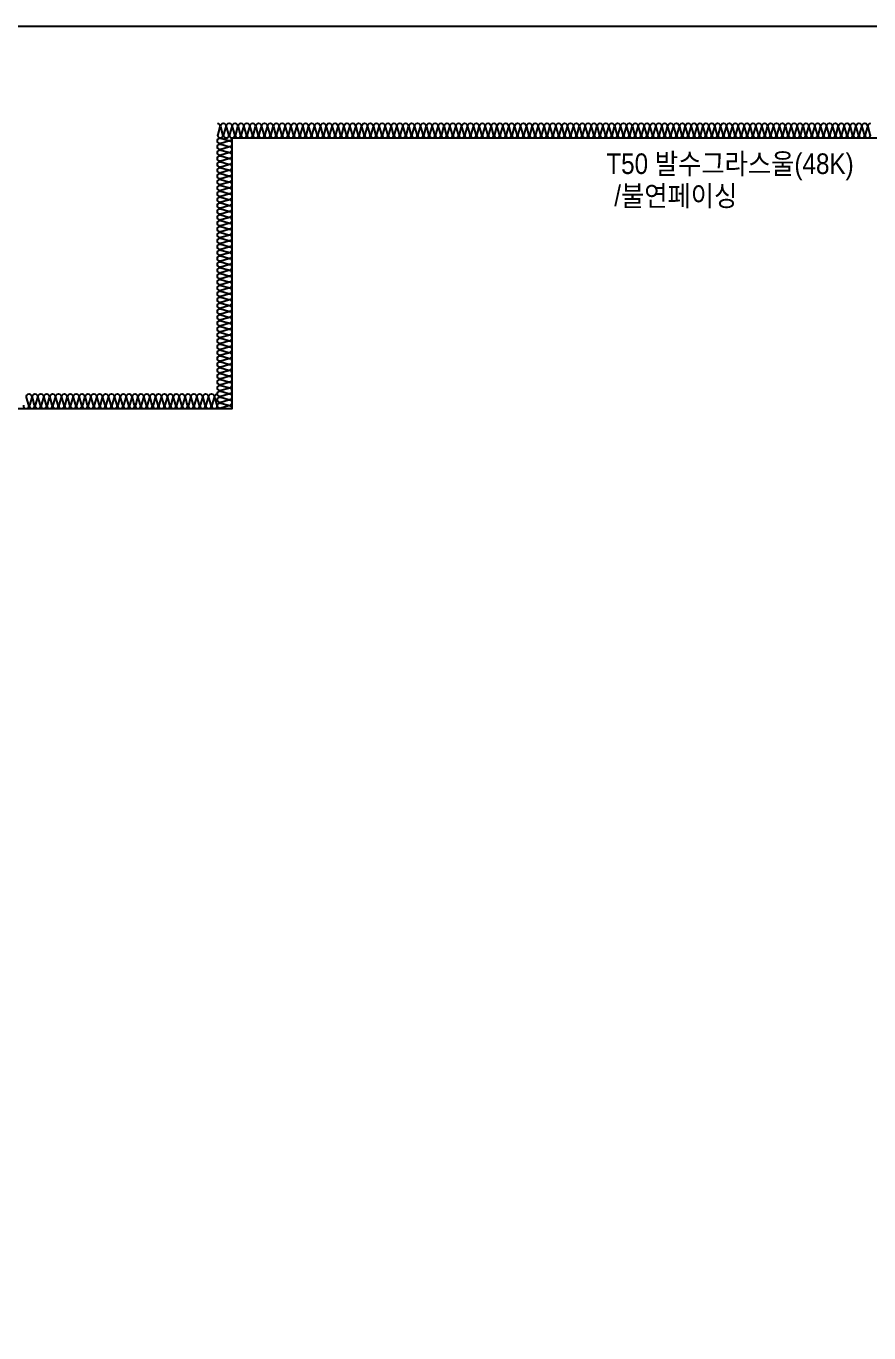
# Model space of a CAD drawing. Header units: millimetres. Extents: x 19868 to 801382, y -4805 to 85279.
# Drawn here: x 359638 to 362502, y 39237 to 43679 of the extents above; entities that cross this region are included whole.
import ezdxf
from ezdxf.enums import TextEntityAlignment as Align

# ---------------------------------------------------------------- set-up
doc = ezdxf.new("R2010")
doc.units = ezdxf.units.MM
doc.header["$LTSCALE"] = 250
doc.layers.add('A-FIN', color=6, linetype='Continuous')
doc.layers.add('ISL', color=251, linetype='Continuous')
doc.layers.add('NOPLOT-단열', color=225, linetype='Continuous', plot=False)
doc.styles.add('Gdim', font='')
doc.styles.get('Gdim').set_extended_font_data('Dotum')

msp = doc.modelspace()

# ---------------------------------------------------------------- linework, layer by layer
at = {"layer": 'A-FIN'}
msp.add_line((337688.2, 43678.9), (365488.2, 43678.9), dxfattribs=at)
at = {"layer": 'ISL'}
for points in [[(360288.2, 43348.9, -0.509267), (360297, 43336.8), (360289.4, 43311.1, 1.372593), (360307, 43311.1), (360299.4, 43336.8, -0.509267), (360308.2, 43348.9, -0.509267), (360317, 43336.8), (360309.4, 43311.1, 1.372593), (360327, 43311.1), (360319.4, 43336.8, -0.509267), (360328.2, 43348.9, -0.509267), (360337, 43336.8), (360329.4, 43311.1, 1.372593), (360347, 43311.1), (360339.4, 43336.8, -0.509267), (360348.2, 43348.9, -0.509267), (360357, 43336.8), (360349.4, 43311.1, 1.372593), (360367, 43311.1), (360359.4, 43336.8, -0.509267), (360368.2, 43348.9, -0.509267), (360377, 43336.8), (360369.4, 43311.1, 1.372593), (360387, 43311.1), (360379.4, 43336.8, -0.509267), (360388.2, 43348.9, -0.509267), (360397, 43336.8), (360389.4, 43311.1, 1.372593), (360407, 43311.1), (360399.4, 43336.8, -0.509267), (360408.2, 43348.9, -0.509267), (360417, 43336.8), (360409.4, 43311.1, 1.372593), (360427, 43311.1), (360419.4, 43336.8, -0.509267), (360428.2, 43348.9, -0.509267), (360437, 43336.8), (360429.4, 43311.1, 1.372593), (360447, 43311.1), (360439.4, 43336.8, -0.509267), (360448.2, 43348.9, -0.509267), (360457, 43336.8), (360449.4, 43311.1, 1.372593), (360467, 43311.1), (360459.4, 43336.8, -0.509267), (360468.2, 43348.9, -0.509267), (360477, 43336.8), (360469.4, 43311.1, 1.372593), (360487, 43311.1), (360479.4, 43336.8, -0.509267), (360488.2, 43348.9, -0.509267), (360497, 43336.8), (360489.4, 43311.1, 1.372593), (360507, 43311.1), (360499.4, 43336.8, -0.509267), (360508.2, 43348.9, -0.509267), (360517, 43336.8), (360509.4, 43311.1, 1.372593), (360527, 43311.1), (360519.4, 43336.8, -0.509267), (360528.2, 43348.9, -0.509267), (360537, 43336.8), (360529.4, 43311.1, 1.372593), (360547, 43311.1), (360539.4, 43336.8, -0.509267), (360548.2, 43348.9, -0.509267), (360557, 43336.8), (360549.4, 43311.1, 1.372593), (360567, 43311.1), (360559.4, 43336.8, -0.509267), (360568.2, 43348.9, -0.509267), (360577, 43336.8), (360569.4, 43311.1, 1.372593), (360587, 43311.1), (360579.4, 43336.8, -0.509267), (360588.2, 43348.9, -0.509267), (360597, 43336.8), (360589.4, 43311.1, 1.372593), (360607, 43311.1), (360599.4, 43336.8, -0.509267), (360608.2, 43348.9, -0.509267), (360617, 43336.8), (360609.4, 43311.1, 1.372593), (360627, 43311.1), (360619.4, 43336.8, -0.509267), (360628.2, 43348.9, -0.509267), (360637, 43336.8), (360629.4, 43311.1, 1.372593), (360647, 43311.1), (360639.4, 43336.8, -0.509267), (360648.2, 43348.9, -0.509267), (360657, 43336.8), (360649.4, 43311.1, 1.372593), (360667, 43311.1), (360659.4, 43336.8, -0.509267), (360668.2, 43348.9, -0.509267), (360677, 43336.8), (360669.4, 43311.1, 1.372593), (360687, 43311.1), (360679.4, 43336.8, -0.509267), (360688.2, 43348.9, -0.509267), (360697, 43336.8), (360689.4, 43311.1, 1.372593), (360707, 43311.1), (360699.4, 43336.8, -0.509267), (360708.2, 43348.9, -0.509267), (360717, 43336.8), (360709.4, 43311.1, 1.372593), (360727, 43311.1), (360719.4, 43336.8, -0.509267), (360728.2, 43348.9, -0.509267), (360737, 43336.8), (360729.4, 43311.1, 1.372593), (360747, 43311.1), (360739.4, 43336.8, -0.509267), (360748.2, 43348.9, -0.509267), (360757, 43336.8), (360749.4, 43311.1, 1.372593), (360767, 43311.1), (360759.4, 43336.8, -0.509267), (360768.2, 43348.9, -0.509267), (360777, 43336.8), (360769.4, 43311.1, 1.372593), (360787, 43311.1), (360779.4, 43336.8, -0.509267), (360788.2, 43348.9, -0.509267), (360797, 43336.8), (360789.4, 43311.1, 1.372593), (360807, 43311.1), (360799.4, 43336.8, -0.509267), (360808.2, 43348.9, -0.509267), (360817, 43336.8), (360809.4, 43311.1, 1.372593), (360827, 43311.1), (360819.4, 43336.8, -0.509267), (360828.2, 43348.9, -0.509267), (360837, 43336.8), (360829.4, 43311.1, 1.372593), (360847, 43311.1), (360839.4, 43336.8, -0.509267), (360848.2, 43348.9, -0.509267), (360857, 43336.8), (360849.4, 43311.1, 1.372593), (360867, 43311.1), (360859.4, 43336.8, -0.509267), (360868.2, 43348.9, -0.509267), (360877, 43336.8), (360869.4, 43311.1, 1.372593), (360887, 43311.1), (360879.4, 43336.8, -0.509267), (360888.2, 43348.9, -0.509267), (360897, 43336.8), (360889.4, 43311.1, 1.372593), (360907, 43311.1), (360899.4, 43336.8, -0.509267), (360908.2, 43348.9, -0.509267), (360917, 43336.8), (360909.4, 43311.1, 1.372593), (360927, 43311.1), (360919.4, 43336.8, -0.509267), (360928.2, 43348.9, -0.509267), (360937, 43336.8), (360929.4, 43311.1, 1.372593), (360947, 43311.1), (360939.4, 43336.8, -0.509267), (360948.2, 43348.9, -0.509267), (360957, 43336.8), (360949.4, 43311.1, 1.372593), (360967, 43311.1), (360959.4, 43336.8, -0.509267), (360968.2, 43348.9, -0.509267), (360977, 43336.8), (360969.4, 43311.1, 1.372593), (360987, 43311.1), (360979.4, 43336.8, -0.509267), (360988.2, 43348.9, -0.509267), (360997, 43336.8), (360989.4, 43311.1, 1.372593), (361007, 43311.1), (360999.4, 43336.8, -0.509267), (361008.2, 43348.9, -0.509267), (361017, 43336.8), (361009.4, 43311.1, 1.372593), (361027, 43311.1), (361019.4, 43336.8, -0.509267), (361028.2, 43348.9, -0.509267), (361037, 43336.8), (361029.4, 43311.1, 1.372593), (361047, 43311.1), (361039.4, 43336.8, -0.509267), (361048.2, 43348.9, -0.509267), (361057, 43336.8), (361049.4, 43311.1, 1.372593), (361067, 43311.1), (361059.4, 43336.8, -0.509267), (361068.2, 43348.9, -0.509267), (361077, 43336.8), (361069.4, 43311.1, 1.372593), (361087, 43311.1), (361079.4, 43336.8, -0.509267), (361088.2, 43348.9, -0.509267), (361097, 43336.8), (361089.4, 43311.1, 1.372593), (361107, 43311.1), (361099.4, 43336.8, -0.509267), (361108.2, 43348.9, -0.509267), (361117, 43336.8), (361109.4, 43311.1, 1.372593), (361127, 43311.1), (361119.4, 43336.8, -0.509267), (361128.2, 43348.9, -0.509267), (361137, 43336.8), (361129.4, 43311.1, 1.372593), (361147, 43311.1), (361139.4, 43336.8, -0.509267), (361148.2, 43348.9, -0.509267), (361157, 43336.8), (361149.4, 43311.1, 1.372593), (361167, 43311.1), (361159.4, 43336.8, -0.509267), (361168.2, 43348.9, -0.509267), (361177, 43336.8), (361169.4, 43311.1, 1.372593), (361187, 43311.1), (361179.4, 43336.8, -0.509267), (361188.2, 43348.9, -0.509267), (361197, 43336.8), (361189.4, 43311.1, 1.372593), (361207, 43311.1), (361199.4, 43336.8, -0.509267), (361208.2, 43348.9, -0.509267), (361217, 43336.8), (361209.4, 43311.1, 1.372593), (361227, 43311.1), (361219.4, 43336.8, -0.509267), (361228.2, 43348.9, -0.509267), (361237, 43336.8), (361229.4, 43311.1, 1.372593), (361247, 43311.1), (361239.4, 43336.8, -0.509267), (361248.2, 43348.9, -0.509267), (361257, 43336.8), (361249.4, 43311.1, 1.372593), (361267, 43311.1), (361259.4, 43336.8, -0.509267), (361268.2, 43348.9, -0.509267), (361277, 43336.8), (361269.4, 43311.1, 1.372593), (361287, 43311.1), (361279.4, 43336.8, -0.509267), (361288.2, 43348.9, -0.509267), (361297, 43336.8), (361289.4, 43311.1, 1.372593), (361307, 43311.1), (361299.4, 43336.8, -0.509267), (361308.2, 43348.9, -0.509267), (361317, 43336.8), (361309.4, 43311.1, 1.372593), (361327, 43311.1), (361319.4, 43336.8, -0.509267), (361328.2, 43348.9, -0.509267), (361337, 43336.8), (361329.4, 43311.1, 1.372593), (361347, 43311.1), (361339.4, 43336.8, -0.509267), (361348.2, 43348.9, -0.509267), (361357, 43336.8), (361349.4, 43311.1, 1.372593), (361367, 43311.1), (361359.4, 43336.8, -0.509267), (361368.2, 43348.9, -0.509267), (361377, 43336.8), (361369.4, 43311.1, 1.372593), (361387, 43311.1), (361379.4, 43336.8, -0.509267), (361388.2, 43348.9, -0.509267), (361397, 43336.8), (361389.4, 43311.1, 1.372593), (361407, 43311.1), (361399.4, 43336.8, -0.509267), (361408.2, 43348.9, -0.509267), (361417, 43336.8), (361409.4, 43311.1, 1.372593), (361427, 43311.1), (361419.4, 43336.8, -0.509267), (361428.2, 43348.9, -0.509267), (361437, 43336.8), (361429.4, 43311.1, 1.372593), (361447, 43311.1), (361439.4, 43336.8, -0.509267), (361448.2, 43348.9, -0.509267), (361457, 43336.8), (361449.4, 43311.1, 1.372593), (361467, 43311.1), (361459.4, 43336.8, -0.509267), (361468.2, 43348.9, -0.509267), (361477, 43336.8), (361469.4, 43311.1, 1.372593), (361487, 43311.1), (361479.4, 43336.8, -0.509267), (361488.2, 43348.9, -0.509267), (361497, 43336.8), (361489.4, 43311.1, 1.372593), (361507, 43311.1), (361499.4, 43336.8, -0.509267), (361508.2, 43348.9, -0.509267), (361517, 43336.8), (361509.4, 43311.1, 1.372593), (361527, 43311.1), (361519.4, 43336.8, -0.509267), (361528.2, 43348.9, -0.509267), (361537, 43336.8), (361529.4, 43311.1, 1.372593), (361547, 43311.1), (361539.4, 43336.8, -0.509267), (361548.2, 43348.9, -0.509267), (361557, 43336.8), (361549.4, 43311.1, 1.372593), (361567, 43311.1), (361559.4, 43336.8, -0.509267), (361568.2, 43348.9, -0.509267), (361577, 43336.8), (361569.4, 43311.1, 1.372593), (361587, 43311.1), (361579.4, 43336.8, -0.509267), (361588.2, 43348.9, -0.509267), (361597, 43336.8), (361589.4, 43311.1, 1.372593), (361607, 43311.1), (361599.4, 43336.8, -0.509267), (361608.2, 43348.9, -0.509267), (361617, 43336.8), (361609.4, 43311.1, 1.372593), (361627, 43311.1), (361619.4, 43336.8, -0.509267), (361628.2, 43348.9, -0.509267), (361637, 43336.8), (361629.4, 43311.1, 1.372593), (361647, 43311.1), (361639.4, 43336.8, -0.509267), (361648.2, 43348.9, -0.509267), (361657, 43336.8), (361649.4, 43311.1, 1.372593), (361667, 43311.1), (361659.4, 43336.8, -0.509267), (361668.2, 43348.9, -0.509267), (361677, 43336.8), (361669.4, 43311.1, 1.372593), (361687, 43311.1), (361679.4, 43336.8, -0.509267), (361688.2, 43348.9, -0.509267), (361697, 43336.8), (361689.4, 43311.1, 1.372593), (361707, 43311.1), (361699.4, 43336.8, -0.509267), (361708.2, 43348.9, -0.509267), (361717, 43336.8), (361709.4, 43311.1, 1.372593), (361727, 43311.1), (361719.4, 43336.8, -0.509267), (361728.2, 43348.9, -0.509267), (361737, 43336.8), (361729.4, 43311.1, 1.372593), (361747, 43311.1), (361739.4, 43336.8, -0.509267), (361748.2, 43348.9, -0.509267), (361757, 43336.8), (361749.4, 43311.1, 1.372593), (361767, 43311.1), (361759.4, 43336.8, -0.509267), (361768.2, 43348.9, -0.509267), (361777, 43336.8), (361769.4, 43311.1, 1.372593), (361787, 43311.1), (361779.4, 43336.8, -0.509267), (361788.2, 43348.9, -0.509267), (361797, 43336.8), (361789.4, 43311.1, 1.372593), (361807, 43311.1), (361799.4, 43336.8, -0.509267), (361808.2, 43348.9, -0.509267), (361817, 43336.8), (361809.4, 43311.1, 1.372593), (361827, 43311.1), (361819.4, 43336.8, -0.509267), (361828.2, 43348.9, -0.509267), (361837, 43336.8), (361829.4, 43311.1, 1.372593), (361847, 43311.1), (361839.4, 43336.8, -0.509267), (361848.2, 43348.9, -0.509267), (361857, 43336.8), (361849.4, 43311.1, 1.372593), (361867, 43311.1), (361859.4, 43336.8, -0.509267), (361868.2, 43348.9, -0.509267), (361877, 43336.8), (361869.4, 43311.1, 1.372593), (361887, 43311.1), (361879.4, 43336.8, -0.509267), (361888.2, 43348.9, -0.509267), (361897, 43336.8), (361889.4, 43311.1, 1.372593), (361907, 43311.1), (361899.4, 43336.8, -0.509267), (361908.2, 43348.9, -0.509267), (361917, 43336.8), (361909.4, 43311.1, 1.372593), (361927, 43311.1), (361919.4, 43336.8, -0.509267), (361928.2, 43348.9, -0.509267), (361937, 43336.8), (361929.4, 43311.1, 1.372593), (361947, 43311.1), (361939.4, 43336.8, -0.509267), (361948.2, 43348.9, -0.509267), (361957, 43336.8), (361949.4, 43311.1, 1.372593), (361967, 43311.1), (361959.4, 43336.8, -0.509267), (361968.2, 43348.9, -0.509267), (361977, 43336.8), (361969.4, 43311.1, 1.372593), (361987, 43311.1), (361979.4, 43336.8, -0.509267), (361988.2, 43348.9, -0.509267), (361997, 43336.8), (361989.4, 43311.1, 1.372593), (362007, 43311.1), (361999.4, 43336.8, -0.509267), (362008.2, 43348.9, -0.509267), (362017, 43336.8), (362009.4, 43311.1, 1.372593), (362027, 43311.1), (362019.4, 43336.8, -0.509267), (362028.2, 43348.9, -0.509267), (362037, 43336.8), (362029.4, 43311.1, 1.372593), (362047, 43311.1), (362039.4, 43336.8, -0.509267), (362048.2, 43348.9, -0.509267), (362057, 43336.8), (362049.4, 43311.1, 1.372593), (362067, 43311.1), (362059.4, 43336.8, -0.509267), (362068.2, 43348.9, -0.509267), (362077, 43336.8), (362069.4, 43311.1, 1.372593), (362087, 43311.1), (362079.4, 43336.8, -0.509267), (362088.2, 43348.9, -0.509267), (362097, 43336.8), (362089.4, 43311.1, 1.372593), (362107, 43311.1), (362099.4, 43336.8, -0.509267), (362108.2, 43348.9, -0.509267), (362117, 43336.8), (362109.4, 43311.1, 1.372593), (362127, 43311.1), (362119.4, 43336.8, -0.509267), (362128.2, 43348.9, -0.509267), (362137, 43336.8), (362129.4, 43311.1, 1.372593), (362147, 43311.1), (362139.4, 43336.8, -0.509267), (362148.2, 43348.9, -0.509267), (362157, 43336.8), (362149.4, 43311.1, 1.372593), (362167, 43311.1), (362159.4, 43336.8, -0.509267), (362168.2, 43348.9, -0.509267), (362177, 43336.8), (362169.4, 43311.1, 1.372593), (362187, 43311.1), (362179.4, 43336.8, -0.509267), (362188.2, 43348.9, -0.509267), (362197, 43336.8), (362189.4, 43311.1, 1.372593), (362207, 43311.1), (362199.4, 43336.8, -0.509267), (362208.2, 43348.9, -0.509267), (362217, 43336.8), (362209.4, 43311.1, 1.372593), (362227, 43311.1), (362219.4, 43336.8, -0.509267), (362228.2, 43348.9, -0.509267), (362237, 43336.8), (362229.4, 43311.1, 1.372593), (362247, 43311.1), (362239.4, 43336.8, -0.509267), (362248.2, 43348.9, -0.509267), (362257, 43336.8), (362249.4, 43311.1, 1.372593), (362267, 43311.1), (362259.4, 43336.8, -0.509267), (362268.2, 43348.9, -0.509267), (362277, 43336.8), (362269.4, 43311.1, 1.372593), (362287, 43311.1), (362279.4, 43336.8, -0.509267), (362288.2, 43348.9, -0.509267), (362297, 43336.8), (362289.4, 43311.1, 1.372593), (362307, 43311.1), (362299.4, 43336.8, -0.509267), (362308.2, 43348.9, -0.509267), (362317, 43336.8), (362309.4, 43311.1, 1.372593), (362327, 43311.1), (362319.4, 43336.8, -0.509267), (362328.2, 43348.9, -0.509267), (362337, 43336.8), (362329.4, 43311.1, 1.372593), (362347, 43311.1), (362339.4, 43336.8, -0.509267), (362348.2, 43348.9, -0.509267), (362357, 43336.8), (362349.4, 43311.1, 1.372593), (362367, 43311.1), (362359.4, 43336.8, -0.509267), (362368.2, 43348.9, -0.509267), (362377, 43336.8), (362369.4, 43311.1, 1.372593), (362387, 43311.1), (362379.4, 43336.8, -0.509267), (362388.2, 43348.9, -0.509267), (362397, 43336.8), (362389.4, 43311.1, 1.372593), (362407, 43311.1), (362399.4, 43336.8, -0.509267), (362408.2, 43348.9, -0.509267), (362417, 43336.8), (362409.4, 43311.1, 1.372593), (362427, 43311.1), (362419.4, 43336.8, -0.509267), (362428.2, 43348.9, -0.509267), (362437, 43336.8), (362429.4, 43311.1, 1.372593), (362447, 43311.1), (362439.4, 43336.8, -0.509267), (362448.2, 43348.9, -0.509267), (362457, 43336.8), (362449.4, 43311.1, 1.372593), (362467, 43311.1), (362459.4, 43336.8, -0.509267), (362468.2, 43348.9, -0.509267), (362477, 43336.8), (362469.4, 43311.1, 1.372593), (362487, 43311.1), (362479.4, 43336.8, -0.509267), (362488.2, 43348.9, -0.509267), (362497, 43336.8), (362489.4, 43311.1, 1.372593), (362507, 43311.1), (362499.4, 43336.8, -0.509267), (362508.2, 43348.9, -0.509267)], [(360338.2, 42378.9, 0.509267), (360326.1, 42387.8), (360300.3, 42380.1, -1.372593), (360300.3, 42397.8), (360326.1, 42390.1, 0.509267), (360338.2, 42398.9, 0.509267), (360326.1, 42407.8), (360300.3, 42400.1, -1.372593), (360300.3, 42417.8), (360326.1, 42410.1, 0.509267), (360338.2, 42418.9, 0.509267), (360326.1, 42427.8), (360300.3, 42420.1, -1.372593), (360300.3, 42437.8), (360326.1, 42430.1, 0.509267), (360338.2, 42438.9, 0.509267), (360326.1, 42447.8), (360300.3, 42440.1, -1.372593), (360300.3, 42457.8), (360326.1, 42450.1, 0.509267), (360338.2, 42458.9, 0.509267), (360326.1, 42467.8), (360300.3, 42460.1, -1.372593), (360300.3, 42477.8), (360326.1, 42470.1, 0.509267), (360338.2, 42478.9, 0.509267), (360326.1, 42487.8), (360300.3, 42480.1, -1.372593), (360300.3, 42497.8), (360326.1, 42490.1, 0.509267), (360338.2, 42498.9, 0.509267), (360326.1, 42507.8), (360300.3, 42500.1, -1.372593), (360300.3, 42517.8), (360326.1, 42510.1, 0.509267), (360338.2, 42518.9, 0.509267), (360326.1, 42527.8), (360300.3, 42520.1, -1.372593), (360300.3, 42537.8), (360326.1, 42530.1, 0.509267), (360338.2, 42538.9, 0.509267), (360326.1, 42547.8), (360300.3, 42540.1, -1.372593), (360300.3, 42557.8), (360326.1, 42550.1, 0.509267), (360338.2, 42558.9, 0.509267), (360326.1, 42567.8), (360300.3, 42560.1, -1.372593), (360300.3, 42577.8), (360326.1, 42570.1, 0.509267), (360338.2, 42578.9, 0.509267), (360326.1, 42587.8), (360300.3, 42580.1, -1.372593), (360300.3, 42597.8), (360326.1, 42590.1, 0.509267), (360338.2, 42598.9, 0.509267), (360326.1, 42607.8), (360300.3, 42600.1, -1.372593), (360300.3, 42617.8), (360326.1, 42610.1, 0.509267), (360338.2, 42618.9, 0.509267), (360326.1, 42627.8), (360300.3, 42620.1, -1.372593), (360300.3, 42637.8), (360326.1, 42630.1, 0.509267), (360338.2, 42638.9, 0.509267), (360326.1, 42647.8), (360300.3, 42640.1, -1.372593), (360300.3, 42657.8), (360326.1, 42650.1, 0.509267), (360338.2, 42658.9, 0.509267), (360326.1, 42667.8), (360300.3, 42660.1, -1.372593), (360300.3, 42677.8), (360326.1, 42670.1, 0.509267), (360338.2, 42678.9, 0.509267), (360326.1, 42687.8), (360300.3, 42680.1, -1.372593), (360300.3, 42697.8), (360326.1, 42690.1, 0.509267), (360338.2, 42698.9, 0.509267), (360326.1, 42707.8), (360300.3, 42700.1, -1.372593), (360300.3, 42717.8), (360326.1, 42710.1, 0.509267), (360338.2, 42718.9, 0.509267), (360326.1, 42727.8), (360300.3, 42720.1, -1.372593), (360300.3, 42737.8), (360326.1, 42730.1, 0.509267), (360338.2, 42738.9, 0.509267), (360326.1, 42747.8), (360300.3, 42740.1, -1.372593), (360300.3, 42757.8), (360326.1, 42750.1, 0.509267), (360338.2, 42758.9, 0.509267), (360326.1, 42767.8), (360300.3, 42760.1, -1.372593), (360300.3, 42777.8), (360326.1, 42770.1, 0.509267), (360338.2, 42778.9, 0.509267), (360326.1, 42787.8), (360300.3, 42780.1, -1.372593), (360300.3, 42797.8), (360326.1, 42790.1, 0.509267), (360338.2, 42798.9, 0.509267), (360326.1, 42807.8), (360300.3, 42800.1, -1.372593), (360300.3, 42817.8), (360326.1, 42810.1, 0.509267), (360338.2, 42818.9, 0.509267), (360326.1, 42827.8), (360300.3, 42820.1, -1.372593), (360300.3, 42837.8), (360326.1, 42830.1, 0.509267), (360338.2, 42838.9, 0.509267), (360326.1, 42847.8), (360300.3, 42840.1, -1.372593), (360300.3, 42857.8), (360326.1, 42850.1, 0.509267), (360338.2, 42858.9, 0.509267), (360326.1, 42867.8), (360300.3, 42860.1, -1.372593), (360300.3, 42877.8), (360326.1, 42870.1, 0.509267), (360338.2, 42878.9, 0.509267), (360326.1, 42887.8), (360300.3, 42880.1, -1.372593), (360300.3, 42897.8), (360326.1, 42890.1, 0.509267), (360338.2, 42898.9, 0.509267), (360326.1, 42907.8), (360300.3, 42900.1, -1.372593), (360300.3, 42917.8), (360326.1, 42910.1, 0.509267), (360338.2, 42918.9, 0.509267), (360326.1, 42927.8), (360300.3, 42920.1, -1.372593), (360300.3, 42937.8), (360326.1, 42930.1, 0.509267), (360338.2, 42938.9, 0.509267), (360326.1, 42947.8), (360300.3, 42940.1, -1.372593), (360300.3, 42957.8), (360326.1, 42950.1, 0.509267), (360338.2, 42958.9, 0.509267), (360326.1, 42967.8), (360300.3, 42960.1, -1.372593), (360300.3, 42977.8), (360326.1, 42970.1, 0.509267), (360338.2, 42978.9, 0.509267), (360326.1, 42987.8), (360300.3, 42980.1, -1.372593), (360300.3, 42997.8), (360326.1, 42990.1, 0.509267), (360338.2, 42998.9, 0.509267), (360326.1, 43007.8), (360300.3, 43000.1, -1.372593), (360300.3, 43017.8), (360326.1, 43010.1, 0.509267), (360338.2, 43018.9, 0.509267), (360326.1, 43027.8), (360300.3, 43020.1, -1.372593), (360300.3, 43037.8), (360326.1, 43030.1, 0.509267), (360338.2, 43038.9, 0.509267), (360326.1, 43047.8), (360300.3, 43040.1, -1.372593), (360300.3, 43057.8), (360326.1, 43050.1, 0.509267), (360338.2, 43058.9, 0.509267), (360326.1, 43067.8), (360300.3, 43060.1, -1.372593), (360300.3, 43077.8), (360326.1, 43070.1, 0.509267), (360338.2, 43078.9, 0.509267), (360326.1, 43087.8), (360300.3, 43080.1, -1.372593), (360300.3, 43097.8), (360326.1, 43090.1, 0.509267), (360338.2, 43098.9, 0.509267), (360326.1, 43107.8), (360300.3, 43100.1, -1.372593), (360300.3, 43117.8), (360326.1, 43110.1, 0.509267), (360338.2, 43118.9, 0.509267), (360326.1, 43127.8), (360300.3, 43120.1, -1.372593), (360300.3, 43137.8), (360326.1, 43130.1, 0.509267), (360338.2, 43138.9, 0.509267), (360326.1, 43147.8), (360300.3, 43140.1, -1.372593), (360300.3, 43157.8), (360326.1, 43150.1, 0.509267), (360338.2, 43158.9, 0.509267), (360326.1, 43167.8), (360300.3, 43160.1, -1.372593), (360300.3, 43177.8), (360326.1, 43170.1, 0.509267), (360338.2, 43178.9, 0.509267), (360326.1, 43187.8), (360300.3, 43180.1, -1.372593), (360300.3, 43197.8), (360326.1, 43190.1, 0.509267), (360338.2, 43198.9, 0.509267), (360326.1, 43207.8), (360300.3, 43200.1, -1.372593), (360300.3, 43217.8), (360326.1, 43210.1, 0.509267), (360338.2, 43218.9, 0.509267), (360326.1, 43227.8), (360300.3, 43220.1, -1.372593), (360300.3, 43237.8), (360326.1, 43230.1, 0.509267), (360338.2, 43238.9, 0.509267), (360326.1, 43247.8), (360300.3, 43240.1, -1.372593), (360300.3, 43257.8), (360326.1, 43250.1, 0.509267), (360338.2, 43258.9, 0.509267), (360326.1, 43267.8), (360300.3, 43260.1, -1.372593), (360300.3, 43277.8), (360326.1, 43270.1, 0.509267), (360338.2, 43278.9, 0.509267), (360326.1, 43287.8), (360300.3, 43280.1, -1.372593), (360300.3, 43297.8), (360326.1, 43290.1, 0.508927), (360338.2, 43298.9, 0.508927)], [(359629.4, 42391.1, 1.372593), (359647, 42391.1), (359639.4, 42416.8, -0.509267), (359648.2, 42428.9, -0.509267), (359657, 42416.8), (359649.4, 42391.1, 1.372593), (359667, 42391.1), (359659.4, 42416.8, -0.509267), (359668.2, 42428.9, -0.509267), (359677, 42416.8), (359669.4, 42391.1, 1.372593), (359687, 42391.1), (359679.4, 42416.8, -0.509267), (359688.2, 42428.9, -0.509267), (359697, 42416.8), (359689.4, 42391.1, 1.372593), (359707, 42391.1), (359699.4, 42416.8, -0.509267), (359708.2, 42428.9, -0.509267), (359717, 42416.8), (359709.4, 42391.1, 1.372593), (359727, 42391.1), (359719.4, 42416.8, -0.509267), (359728.2, 42428.9, -0.509267), (359737, 42416.8), (359729.4, 42391.1, 1.372593), (359747, 42391.1), (359739.4, 42416.8, -0.509267), (359748.2, 42428.9, -0.509267), (359757, 42416.8), (359749.4, 42391.1, 1.372593), (359767, 42391.1), (359759.4, 42416.8, -0.509267), (359768.2, 42428.9, -0.509267), (359777, 42416.8), (359769.4, 42391.1, 1.372593), (359787, 42391.1), (359779.4, 42416.8, -0.509267), (359788.2, 42428.9, -0.509267), (359797, 42416.8), (359789.4, 42391.1, 1.372593), (359807, 42391.1), (359799.4, 42416.8, -0.509267), (359808.2, 42428.9, -0.509267), (359817, 42416.8), (359809.4, 42391.1, 1.372593), (359827, 42391.1), (359819.4, 42416.8, -0.509267), (359828.2, 42428.9, -0.509267), (359837, 42416.8), (359829.4, 42391.1, 1.372593), (359847, 42391.1), (359839.4, 42416.8, -0.509267), (359848.2, 42428.9, -0.509267), (359857, 42416.8), (359849.4, 42391.1, 1.372593), (359867, 42391.1), (359859.4, 42416.8, -0.509267), (359868.2, 42428.9, -0.509267), (359877, 42416.8), (359869.4, 42391.1, 1.372593), (359887, 42391.1), (359879.4, 42416.8, -0.509267), (359888.2, 42428.9, -0.509267), (359897, 42416.8), (359889.4, 42391.1, 1.372593), (359907, 42391.1), (359899.4, 42416.8, -0.509267), (359908.2, 42428.9, -0.509267), (359917, 42416.8), (359909.4, 42391.1, 1.372593), (359927, 42391.1), (359919.4, 42416.8, -0.509267), (359928.2, 42428.9, -0.509267), (359937, 42416.8), (359929.4, 42391.1, 1.372593), (359947, 42391.1), (359939.4, 42416.8, -0.509267), (359948.2, 42428.9, -0.509267), (359957, 42416.8), (359949.4, 42391.1, 1.372593), (359967, 42391.1), (359959.4, 42416.8, -0.509267), (359968.2, 42428.9, -0.509267), (359977, 42416.8), (359969.4, 42391.1, 1.372593), (359987, 42391.1), (359979.4, 42416.8, -0.509267), (359988.2, 42428.9, -0.509267), (359997, 42416.8), (359989.4, 42391.1, 1.372593), (360007, 42391.1), (359999.4, 42416.8, -0.509267), (360008.2, 42428.9, -0.509267), (360017, 42416.8), (360009.4, 42391.1, 1.372593), (360027, 42391.1), (360019.4, 42416.8, -0.509267), (360028.2, 42428.9, -0.509267), (360037, 42416.8), (360029.4, 42391.1, 1.372593), (360047, 42391.1), (360039.4, 42416.8, -0.509267), (360048.2, 42428.9, -0.509267), (360057, 42416.8), (360049.4, 42391.1, 1.372593), (360067, 42391.1), (360059.4, 42416.8, -0.509267), (360068.2, 42428.9, -0.509267), (360077, 42416.8), (360069.4, 42391.1, 1.372593), (360087, 42391.1), (360079.4, 42416.8, -0.509267), (360088.2, 42428.9, -0.509267), (360097, 42416.8), (360089.4, 42391.1, 1.372593), (360107, 42391.1), (360099.4, 42416.8, -0.509267), (360108.2, 42428.9, -0.509267), (360117, 42416.8), (360109.4, 42391.1, 1.372593), (360127, 42391.1), (360119.4, 42416.8, -0.509267), (360128.2, 42428.9, -0.509267), (360137, 42416.8), (360129.4, 42391.1, 1.372593), (360147, 42391.1), (360139.4, 42416.8, -0.509267), (360148.2, 42428.9, -0.509267), (360157, 42416.8), (360149.4, 42391.1, 1.372593), (360167, 42391.1), (360159.4, 42416.8, -0.509267), (360168.2, 42428.9, -0.509267), (360177, 42416.8), (360169.4, 42391.1, 1.372593), (360187, 42391.1), (360179.4, 42416.8, -0.509267), (360188.2, 42428.9, -0.509267), (360197, 42416.8), (360189.4, 42391.1, 1.372593), (360207, 42391.1), (360199.4, 42416.8, -0.509267), (360208.2, 42428.9, -0.509267), (360217, 42416.8), (360209.4, 42391.1, 1.372593), (360227, 42391.1), (360219.4, 42416.8, -0.509267), (360228.2, 42428.9, -0.509267), (360237, 42416.8), (360229.4, 42391.1, 1.372593), (360247, 42391.1), (360239.4, 42416.8, -0.509267), (360248.2, 42428.9, -0.509267), (360257, 42416.8), (360249.4, 42391.1, 1.372593), (360267, 42391.1), (360259.4, 42416.8, -0.509267), (360268.2, 42428.9, -0.509267), (360277, 42416.8), (360269.4, 42391.1, 1.372593), (360287, 42391.1), (360279.4, 42416.8, -0.508927), (360288.2, 42428.9, -0.508927)]]:
    msp.add_lwpolyline(points, format="xyb", dxfattribs=at)
msp.add_lwpolyline([(345088.2, 35028.9), (345138.2, 35028.9), (345138.2, 43298.9), (348338.2, 43298.9), (348338.2, 42178.9), (349438.2, 42178.9), (349438.2, 43298.9), (359438.2, 43298.9), (359438.2, 42378.9), (360338.2, 42378.9), (360338.2, 43298.9), (364438.2, 43298.9), (364438.2, 42378.9), (365238.2, 42378.9), (365238.2, 35028.9), (365288.2, 35028.9)], dxfattribs=at)

# ---------------------------------------------------------------- texts
at = {"layer": 'NOPLOT-단열', "style": 'Gdim', "width": 0.9}
for s, p in [('T50 발수그라스울(48K)', (362030.2, 43211.3)), ('/불연페이싱', (361845.8, 43102))]:
    msp.add_text(s, height=70, dxfattribs=at).set_placement(p, align=Align.MIDDLE_CENTER)

doc.saveas('drawing.dxf')
